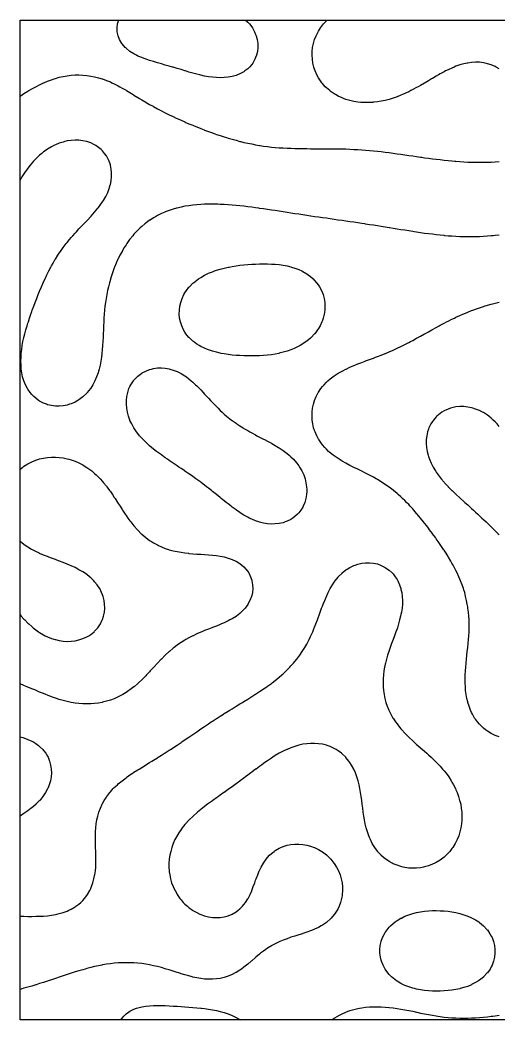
# Model space of a CAD drawing. Header units: metres. Extents: x 0 to 255, y 0 to 255.
# Drawn here: x 0 to 122, y 0 to 255 of the extents above; entities that cross this region are included whole.
import ezdxf

# ---------------------------------------------------------------- set-up
doc = ezdxf.new("R2010")
doc.units = ezdxf.units.M

msp = doc.modelspace()

# ---------------------------------------------------------------- linework, layer by layer
for points in [[(57.42, 255), (58, 254.44), (58.4, 254), (59, 253.22), (59.16, 253), (59.7, 252), (60, 251.31), (60.13, 251), (60.4, 250), (60.53, 249), (60.55, 248), (60.46, 247), (60.23, 246), (60, 245.42), (59.82, 245), (59.27, 244), (59, 243.64), (58.45, 243), (58, 242.57), (57.28, 242), (57, 241.8), (56, 241.27), (55.36, 241), (55, 240.85), (54, 240.57), (53, 240.4), (52, 240.31), (51, 240.28), (50, 240.32), (49, 240.4), (48, 240.53), (47, 240.71), (46, 240.93), (45.77, 241), (45, 241.21), (44, 241.47), (43, 241.74), (42.17, 242), (42, 242.06), (41, 242.36), (40, 242.64), (39, 242.94), (38.82, 243), (38, 243.25), (37, 243.52), (36, 243.79), (35.33, 244), (35, 244.1), (34, 244.39), (33, 244.68), (32.09, 245), (32, 245.03), (31, 245.41), (30, 245.82), (29.66, 246), (29, 246.36), (28, 246.98), (27.97, 247), (27, 247.79), (26.78, 248), (26, 248.93), (25.94, 249), (25.37, 250), (25, 250.96), (24.98, 251), (24.76, 252), (24.72, 253), (24.84, 254), (25, 254.51), (25.16, 255)], [(0, 0), (0, 255), (255, 255), (255, 0), (0, 0)], [(122, 242.57), (121.26, 243), (121, 243.15), (120, 243.56), (119, 243.86), (118.41, 244), (118, 244.09), (117, 244.21), (116, 244.24), (115, 244.18), (114, 244.03), (113.89, 244), (113, 243.8), (112, 243.53), (111, 243.2), (110.55, 243), (110, 242.76), (109, 242.32), (108.38, 242), (108, 241.8), (107, 241.27), (106.54, 241), (106, 240.68), (105, 240.11), (104.82, 240), (104, 239.51), (103.15, 239), (103, 238.91), (102, 238.34), (101.41, 238), (101, 237.76), (100, 237.25), (99.54, 237), (99, 236.72), (98, 236.27), (97.42, 236), (97, 235.81), (96, 235.43), (95, 235.08), (94.76, 235), (94, 234.75), (93, 234.51), (92, 234.31), (91, 234.14), (90, 234.02), (89.8, 234), (89, 233.94), (88, 233.93), (87, 233.98), (86.8, 234), (86, 234.09), (85, 234.26), (84, 234.47), (83, 234.75), (82.37, 235), (82, 235.15), (81, 235.61), (80.31, 236), (80, 236.19), (79, 236.87), (78.85, 237), (78, 237.74), (77.73, 238), (77, 238.82), (76.85, 239), (76.17, 240), (76, 240.27), (75.59, 241), (75.17, 242), (75, 242.45), (74.81, 243), (74.58, 244), (74.44, 245), (74.39, 246), (74.41, 247), (74.51, 248), (74.7, 249), (75, 249.99), (75, 250), (75.4, 251), (75.88, 252), (76, 252.19), (76.51, 253), (77, 253.65), (77.29, 254), (78, 254.78), (78.23, 255)], [(0, 235.62), (0.59, 236), (1, 236.26), (2, 236.85), (2.24, 237), (3, 237.45), (4, 237.99), (4.01, 238), (5, 238.5), (6, 238.97), (6.06, 239), (7, 239.4), (8, 239.76), (8.68, 240), (9, 240.11), (10, 240.39), (11, 240.6), (12, 240.77), (13, 240.9), (14, 240.98), (15, 241), (16, 240.96), (17, 240.86), (18, 240.72), (19, 240.53), (20, 240.29), (20.9, 240), (21, 239.97), (22, 239.6), (23, 239.2), (23.4, 239), (24, 238.71), (25, 238.22), (25.38, 238), (26, 237.65), (27, 237.09), (27.14, 237), (28, 236.49), (28.8, 236), (29, 235.87), (30, 235.28), (30.45, 235), (31, 234.66), (32, 234.08), (32.13, 234), (33, 233.49), (33.87, 233), (34, 232.92), (35, 232.39), (35.71, 232), (36, 231.84), (37, 231.34), (37.66, 231), (38, 230.82), (39, 230.36), (39.75, 230), (40, 229.87), (41, 229.43), (41.97, 229), (42, 228.99), (43, 228.55), (44, 228.15), (44.34, 228), (45, 227.72), (46, 227.34), (46.85, 227), (47, 226.94), (48, 226.56), (49, 226.22), (49.58, 226), (50, 225.84), (51, 225.52), (52, 225.21), (52.62, 225), (53, 224.87), (54, 224.58), (55, 224.33), (56, 224.06), (56.22, 224), (57, 223.8), (58, 223.58), (59, 223.39), (60, 223.21), (61, 223.03), (61.14, 223), (62, 222.86), (63, 222.72), (64, 222.61), (65, 222.52), (66, 222.44), (67, 222.38), (68, 222.32), (69, 222.28), (70, 222.25), (71, 222.23), (72, 222.21), (73, 222.2), (74, 222.19), (75, 222.19), (76, 222.19), (77, 222.19), (78, 222.19), (79, 222.19), (80, 222.18), (81, 222.17), (82, 222.15), (83, 222.12), (84, 222.08), (85, 222.02), (85.35, 222), (86, 221.96), (87, 221.89), (88, 221.81), (89, 221.73), (90, 221.64), (91, 221.54), (92, 221.44), (93, 221.33), (94, 221.21), (95, 221.07), (95.44, 221), (96, 220.91), (97, 220.76), (98, 220.62), (99, 220.49), (100, 220.35), (101, 220.21), (102, 220.05), (102.31, 220), (103, 219.89), (104, 219.74), (105, 219.62), (106, 219.5), (107, 219.39), (108, 219.28), (109, 219.17), (110, 219.07), (110.71, 219), (111, 218.97), (112, 218.89), (113, 218.82), (114, 218.77), (115, 218.74), (116, 218.72), (117, 218.72), (118, 218.73), (119, 218.75), (120, 218.79), (121, 218.85), (122, 218.92)], [(122, 200.17), (121, 200.05), (120.51, 200), (120, 199.94), (119, 199.85), (118, 199.78), (117, 199.73), (116, 199.7), (115, 199.68), (114, 199.68), (113, 199.7), (112, 199.73), (111, 199.77), (110, 199.84), (109, 199.92), (108.19, 200), (108, 200.02), (107, 200.13), (106, 200.24), (105, 200.36), (104, 200.48), (103, 200.6), (102, 200.74), (101, 200.89), (100.35, 201), (100, 201.06), (99, 201.23), (98, 201.38), (97, 201.53), (96, 201.68), (95, 201.84), (94.12, 202), (94, 202.02), (93, 202.2), (92, 202.36), (91, 202.5), (90, 202.65), (89, 202.8), (88, 202.96), (87.8, 203), (87, 203.13), (86, 203.29), (85, 203.42), (84, 203.56), (83, 203.69), (82, 203.84), (81, 203.99), (80.97, 204), (80, 204.15), (79, 204.3), (78, 204.43), (77, 204.56), (76, 204.7), (75, 204.85), (74.07, 205), (74, 205.01), (73, 205.18), (72, 205.33), (71, 205.47), (70, 205.61), (69, 205.76), (68, 205.92), (67.53, 206), (67, 206.09), (66, 206.25), (65, 206.4), (64, 206.54), (63, 206.67), (62, 206.82), (61, 206.97), (60.83, 207), (60, 207.13), (59, 207.26), (58, 207.38), (57, 207.49), (56, 207.59), (55, 207.68), (54, 207.77), (53, 207.85), (52, 207.92), (51, 207.98), (50.39, 208), (50, 208.02), (49, 208.03), (48, 208.03), (47, 208), (46.99, 208), (46, 207.94), (45, 207.86), (44, 207.76), (43, 207.64), (42, 207.49), (41, 207.3), (40, 207.06), (39.82, 207), (39, 206.76), (38, 206.45), (37, 206.08), (36.84, 206), (36, 205.63), (35, 205.15), (34.74, 205), (34, 204.57), (33.1, 204), (33, 203.93), (32, 203.21), (31.74, 203), (31, 202.38), (30.59, 202), (30, 201.43), (29.58, 201), (29, 200.35), (28.7, 200), (28, 199.12), (27.91, 199), (27.21, 198), (27, 197.69), (26.55, 197), (26, 196.05), (25.97, 196), (25.44, 195), (25, 194.12), (24.94, 194), (24.49, 193), (24.09, 192), (24, 191.79), (23.69, 191), (23.37, 190), (23.05, 189), (23, 188.83), (22.75, 188), (22.51, 187), (22.3, 186), (22.1, 185), (22, 184.51), (21.9, 184), (21.74, 183), (21.62, 182), (21.52, 181), (21.44, 180), (21.37, 179), (21.31, 178), (21.26, 177), (21.22, 176), (21.17, 175), (21.13, 174), (21.07, 173), (21.01, 172), (21, 171.92), (20.92, 171), (20.83, 170), (20.71, 169), (20.57, 168), (20.4, 167), (20.17, 166), (20, 165.45), (19.86, 165), (19.51, 164), (19.09, 163), (19, 162.83), (18.55, 162), (18, 161.13), (17.91, 161), (17.13, 160), (17, 159.86), (16.12, 159), (16, 158.9), (15, 158.16), (14.75, 158), (14, 157.57), (13, 157.15), (12.57, 157), (12, 156.81), (11, 156.61), (10, 156.53), (9, 156.54), (8, 156.66), (7, 156.91), (6.78, 157), (6, 157.3), (5, 157.81), (4.72, 158), (4, 158.53), (3.48, 159), (3, 159.5), (2.58, 160), (2, 160.84), (1.89, 161), (1.39, 162), (1, 162.95), (0.98, 163), (0.67, 164), (0.46, 165), (0.33, 166), (0.25, 167), (0.23, 168), (0.25, 169), (0.32, 170), (0.43, 171), (0.57, 172), (0.75, 173), (0.98, 174), (1, 174.06), (1.25, 175), (1.5, 176), (1.78, 177), (2, 177.66), (2.12, 178), (2.44, 179), (2.76, 180), (3, 180.65), (3.13, 181), (3.49, 182), (3.85, 183), (4, 183.37), (4.25, 184), (4.63, 185), (5, 185.89), (5.05, 186), (5.47, 187), (5.89, 188), (6, 188.23), (6.36, 189), (6.81, 190), (7, 190.36), (7.33, 191), (7.84, 192), (8, 192.28), (8.41, 193), (8.99, 194), (9, 194.01), (9.61, 195), (10, 195.57), (10.3, 196), (11, 197), (11, 197), (11.76, 198), (12, 198.3), (12.57, 199), (13, 199.5), (13.44, 200), (14, 200.63), (14.34, 201), (15, 201.71), (15.27, 202), (16, 202.76), (16.23, 203), (17, 203.81), (17.18, 204), (18, 204.88), (18.11, 205), (19, 206), (19, 206), (19.82, 207), (20, 207.22), (20.58, 208), (21, 208.61), (21.26, 209), (21.82, 210), (22, 210.35), (22.32, 211), (22.68, 212), (22.99, 213), (23, 213.06), (23.21, 214), (23.31, 215), (23.32, 216), (23.23, 217), (23.01, 218), (23, 218.03), (22.67, 219), (22.22, 220), (22, 220.35), (21.55, 221), (21, 221.64), (20.63, 222), (20, 222.53), (19.31, 223), (19, 223.19), (18, 223.65), (17, 223.99), (16.95, 224), (16, 224.23), (15, 224.34), (14, 224.36), (13, 224.3), (12, 224.15), (11.41, 224), (11, 223.89), (10, 223.58), (9, 223.19), (8.64, 223), (8, 222.66), (7, 222.08), (6.89, 222), (6, 221.37), (5.54, 221), (5, 220.54), (4.42, 220), (4, 219.59), (3.45, 219), (3, 218.49), (2.59, 218), (2, 217.24), (1.81, 217), (1.13, 216), (1, 215.8), (0.49, 215), (0, 214.17)], [(52, 169.84), (51.26, 170), (51, 170.06), (50, 170.29), (49, 170.55), (48, 170.88), (47.71, 171), (47, 171.3), (46, 171.76), (45.61, 172), (45, 172.38), (44.14, 173), (44, 173.12), (43.06, 174), (43, 174.07), (42.26, 175), (42, 175.39), (41.63, 176), (41.19, 177), (41, 177.55), (40.85, 178), (40.64, 179), (40.56, 180), (40.57, 181), (40.69, 182), (40.92, 183), (41, 183.21), (41.28, 184), (41.73, 185), (42, 185.44), (42.36, 186), (43, 186.83), (43.15, 187), (44, 187.86), (44.16, 188), (45, 188.68), (45.45, 189), (46, 189.37), (47, 189.92), (47.15, 190), (48, 190.41), (49, 190.8), (49.52, 191), (50, 191.18), (51, 191.47), (52, 191.71), (53, 191.95), (53.24, 192), (54, 192.16), (55, 192.33), (56, 192.46), (57, 192.56), (58, 192.65), (59, 192.73), (60, 192.78), (61, 192.82), (62, 192.83), (63, 192.82), (64, 192.78), (65, 192.71), (66, 192.61), (67, 192.48), (68, 192.29), (69, 192.04), (69.11, 192), (70, 191.71), (71, 191.35), (71.73, 191), (72, 190.86), (73, 190.29), (73.41, 190), (74, 189.55), (74.62, 189), (75, 188.61), (75.53, 188), (76, 187.36), (76.24, 187), (76.75, 186), (77, 185.41), (77.17, 185), (77.43, 184), (77.58, 183), (77.63, 182), (77.59, 181), (77.46, 180), (77.23, 179), (77, 178.38), (76.85, 178), (76.4, 177), (76, 176.33), (75.79, 176), (75.05, 175), (75, 174.95), (74.1, 174), (74, 173.9), (73, 173.08), (72.9, 173), (72, 172.39), (71.35, 172), (71, 171.79), (70, 171.33), (69.24, 171), (69, 170.9), (68, 170.55), (67, 170.28), (66, 170.03), (65.87, 170), (65, 169.81), (64, 169.65), (63, 169.54), (62, 169.45), (61, 169.39), (60, 169.35), (59, 169.34), (58, 169.34), (57, 169.37), (56, 169.42), (55, 169.48), (54, 169.57), (53, 169.69), (52, 169.84)], [(122, 72.19), (121, 72.56), (120.11, 73), (120, 73.06), (119, 73.66), (118.55, 74), (118, 74.45), (117.4, 75), (117, 75.42), (116.5, 76), (116, 76.67), (115.77, 77), (115.2, 78), (115, 78.39), (114.7, 79), (114.34, 80), (114.02, 81), (114, 81.09), (113.76, 82), (113.59, 83), (113.47, 84), (113.4, 85), (113.36, 86), (113.36, 87), (113.38, 88), (113.43, 89), (113.5, 90), (113.58, 91), (113.67, 92), (113.78, 93), (113.89, 94), (114, 94.87), (114.02, 95), (114.13, 96), (114.22, 97), (114.29, 98), (114.34, 99), (114.37, 100), (114.37, 101), (114.35, 102), (114.29, 103), (114.2, 104), (114.07, 105), (114, 105.38), (113.89, 106), (113.7, 107), (113.48, 108), (113.23, 109), (113, 109.7), (112.9, 110), (112.56, 111), (112.19, 112), (112, 112.44), (111.75, 113), (111.31, 114), (111, 114.62), (110.8, 115), (110.29, 116), (110, 116.5), (109.71, 117), (109.13, 118), (109, 118.2), (108.5, 119), (108, 119.77), (107.84, 120), (107.19, 121), (107, 121.26), (106.49, 122), (106, 122.68), (105.77, 123), (105.05, 124), (105, 124.07), (104.31, 125), (104, 125.41), (103.55, 126), (103, 126.7), (102.76, 127), (102, 127.96), (101.97, 128), (101.15, 129), (101, 129.18), (100.29, 130), (100, 130.33), (99.39, 131), (99, 131.42), (98.44, 132), (98, 132.44), (97.42, 133), (97, 133.4), (96.33, 134), (96, 134.29), (95.13, 135), (95, 135.11), (94, 135.85), (93.8, 136), (93, 136.56), (92.33, 137), (92, 137.22), (91, 137.8), (90.67, 138), (90, 138.39), (89, 138.91), (88.84, 139), (88, 139.44), (87, 139.93), (86.86, 140), (86, 140.43), (85, 140.91), (84.84, 141), (84, 141.43), (83, 141.96), (82.93, 142), (82, 142.53), (81.24, 143), (81, 143.16), (80, 143.83), (79.78, 144), (79, 144.63), (78.58, 145), (78, 145.56), (77.58, 146), (77, 146.69), (76.75, 147), (76.09, 148), (76, 148.15), (75.54, 149), (75.12, 150), (75, 150.33), (74.77, 151), (74.54, 152), (74.41, 153), (74.36, 154), (74.39, 155), (74.49, 156), (74.69, 157), (75, 157.99), (75, 158), (75.42, 159), (75.93, 160), (76, 160.11), (76.59, 161), (77, 161.52), (77.41, 162), (78, 162.62), (78.41, 163), (79, 163.51), (79.63, 164), (80, 164.27), (81, 164.91), (81.15, 165), (82, 165.48), (83, 165.99), (83.01, 166), (84, 166.46), (85, 166.88), (85.28, 167), (86, 167.3), (87, 167.67), (87.85, 168), (88, 168.06), (89, 168.43), (90, 168.79), (90.52, 169), (91, 169.19), (92, 169.57), (93, 169.97), (93.05, 170), (94, 170.4), (95, 170.82), (95.36, 171), (96, 171.3), (97, 171.76), (97.47, 172), (98, 172.28), (99, 172.77), (99.43, 173), (100, 173.31), (101, 173.84), (101.28, 174), (102, 174.4), (103, 174.95), (103.09, 175), (104, 175.51), (104.87, 176), (105, 176.07), (106, 176.61), (106.7, 177), (107, 177.17), (108, 177.68), (108.59, 178), (109, 178.22), (110, 178.7), (110.61, 179), (111, 179.2), (112, 179.64), (112.8, 180), (113, 180.09), (114, 180.5), (115, 180.89), (115.28, 181), (116, 181.28), (117, 181.61), (118, 181.95), (118.15, 182), (119, 182.28), (120, 182.55), (121, 182.82), (121.67, 183), (122, 183.09)], [(61, 126.93), (60.81, 127), (60, 127.28), (59, 127.67), (58.35, 128), (58, 128.19), (57, 128.73), (56.58, 129), (56, 129.38), (55.1, 130), (55, 130.07), (54, 130.8), (53.75, 131), (53, 131.58), (52.48, 132), (52, 132.39), (51.25, 133), (51, 133.2), (50.01, 134), (50, 134.01), (49, 134.8), (48.76, 135), (48, 135.6), (47.49, 136), (47, 136.38), (46.18, 137), (46, 137.14), (45, 137.85), (44.8, 138), (44, 138.57), (43.4, 139), (43, 139.29), (42, 139.96), (41.95, 140), (41, 140.64), (40.47, 141), (40, 141.33), (39, 141.99), (38.99, 142), (38, 142.66), (37.52, 143), (37, 143.37), (36.1, 144), (36, 144.08), (35, 144.8), (34.75, 145), (34, 145.59), (33.5, 146), (33, 146.43), (32.37, 147), (32, 147.35), (31.35, 148), (31, 148.37), (30.44, 149), (30, 149.54), (29.65, 150), (29, 150.97), (28.98, 151), (28.43, 152), (28, 152.91), (27.96, 153), (27.59, 154), (27.34, 155), (27.18, 156), (27.09, 157), (27.1, 158), (27.22, 159), (27.42, 160), (27.74, 161), (28, 161.53), (28.24, 162), (28.88, 163), (29, 163.14), (29.79, 164), (30, 164.2), (31, 164.94), (31.09, 165), (32, 165.49), (33, 165.87), (33.47, 166), (34, 166.15), (35, 166.29), (36, 166.31), (37, 166.24), (38, 166.04), (38.14, 166), (39, 165.74), (40, 165.37), (40.73, 165), (41, 164.85), (42, 164.25), (42.35, 164), (43, 163.51), (43.61, 163), (44, 162.66), (44.71, 162), (45, 161.71), (45.7, 161), (46, 160.69), (46.65, 160), (47, 159.62), (47.57, 159), (48, 158.53), (48.49, 158), (49, 157.45), (49.43, 157), (50, 156.42), (50.42, 156), (51, 155.44), (51.47, 155), (52, 154.52), (52.61, 154), (53, 153.67), (53.85, 153), (54, 152.89), (55, 152.18), (55.25, 152), (56, 151.5), (56.78, 151), (57, 150.86), (58, 150.29), (58.49, 150), (59, 149.71), (60, 149.19), (60.34, 149), (61, 148.65), (62, 148.15), (62.26, 148), (63, 147.6), (64, 147.08), (64.13, 147), (65, 146.5), (65.82, 146), (66, 145.88), (67, 145.23), (67.31, 145), (68, 144.47), (68.56, 144), (69, 143.6), (69.6, 143), (70, 142.57), (70.48, 142), (71, 141.29), (71.2, 141), (71.76, 140), (72, 139.52), (72.24, 139), (72.57, 138), (72.81, 137), (72.96, 136), (73, 135.26), (73.01, 135), (73, 134.77), (72.95, 134), (72.79, 133), (72.52, 132), (72.12, 131), (72, 130.8), (71.52, 130), (71, 129.34), (70.69, 129), (70, 128.37), (69.51, 128), (69, 127.66), (68, 127.18), (67.53, 127), (67, 126.8), (66, 126.58), (65, 126.48), (64, 126.46), (63, 126.53), (62, 126.68), (61, 126.93)], [(122, 151.35), (121.46, 152), (121, 152.5), (120.51, 153), (120, 153.46), (119.34, 154), (119, 154.26), (118, 154.88), (117.8, 155), (117, 155.41), (116, 155.79), (115.34, 156), (115, 156.11), (114, 156.31), (113, 156.41), (112, 156.41), (111, 156.32), (110, 156.12), (109.66, 156), (109, 155.78), (108, 155.34), (107.44, 155), (107, 154.7), (106.16, 154), (106, 153.85), (105.27, 153), (105, 152.63), (104.6, 152), (104.14, 151), (104, 150.63), (103.78, 150), (103.56, 149), (103.46, 148), (103.44, 147), (103.51, 146), (103.65, 145), (103.9, 144), (104, 143.73), (104.26, 143), (104.66, 142), (105, 141.34), (105.19, 141), (105.77, 140), (106, 139.66), (106.47, 139), (107, 138.31), (107.25, 138), (108, 137.12), (108.11, 137), (109, 136.04), (109.04, 136), (110, 135.03), (110.03, 135), (111, 134.08), (111.08, 134), (112, 133.15), (112.16, 133), (113, 132.24), (113.26, 132), (114, 131.33), (114.36, 131), (115, 130.42), (115.45, 130), (116, 129.5), (116.54, 129), (117, 128.57), (117.61, 128), (118, 127.63), (118.66, 127), (119, 126.68), (119.71, 126), (120, 125.72), (120.74, 125), (121, 124.75), (121.77, 124), (122, 123.77)], [(0, 140.47), (0.68, 141), (1, 141.24), (2, 141.84), (2.29, 142), (3, 142.36), (4, 142.74), (4.79, 143), (5, 143.07), (6, 143.31), (7, 143.45), (8, 143.52), (9, 143.53), (10, 143.47), (11, 143.35), (12, 143.14), (12.47, 143), (13, 142.84), (14, 142.5), (15, 142.06), (15.12, 142), (16, 141.53), (16.87, 141), (17, 140.91), (18, 140.2), (18.25, 140), (19, 139.37), (19.4, 139), (20, 138.41), (20.4, 138), (21, 137.33), (21.29, 137), (22, 136.11), (22.09, 136), (22.81, 135), (23, 134.74), (23.52, 134), (24, 133.28), (24.19, 133), (24.82, 132), (25, 131.73), (25.47, 131), (26, 130.18), (26.12, 130), (26.76, 129), (27, 128.67), (27.47, 128), (28, 127.27), (28.21, 127), (29, 126), (29, 126), (29.88, 125), (30, 124.88), (30.88, 124), (31, 123.89), (32, 123.05), (32.06, 123), (33, 122.31), (33.46, 122), (34, 121.66), (35, 121.13), (35.25, 121), (36, 120.64), (37, 120.27), (37.77, 120), (38, 119.92), (39, 119.64), (40, 119.43), (41, 119.26), (42, 119.12), (42.92, 119), (43, 118.99), (44, 118.89), (45, 118.81), (46, 118.75), (47, 118.68), (48, 118.62), (49, 118.54), (50, 118.44), (51, 118.29), (52, 118.08), (52.27, 118), (53, 117.79), (54, 117.45), (54.97, 117), (55, 116.99), (56, 116.38), (56.49, 116), (57, 115.55), (57.52, 115), (58, 114.37), (58.25, 114), (58.72, 113), (59, 112.18), (59.06, 112), (59.24, 111), (59.28, 110), (59.18, 109), (59, 108.28), (58.93, 108), (58.56, 107), (58.03, 106), (58, 105.95), (57.31, 105), (57, 104.65), (56.35, 104), (56, 103.69), (55.1, 103), (55, 102.92), (54, 102.31), (53.45, 102), (53, 101.75), (52, 101.3), (51.34, 101), (51, 100.84), (50, 100.46), (49, 100.07), (48.82, 100), (48, 99.67), (47, 99.3), (46.29, 99), (46, 98.87), (45, 98.45), (44.05, 98), (44, 97.98), (43, 97.46), (42.18, 97), (42, 96.89), (41, 96.28), (40.61, 96), (40, 95.57), (39.26, 95), (39, 94.79), (38.05, 94), (38, 93.95), (37, 93.04), (36.96, 93), (36, 92.04), (35.96, 92), (35.01, 91), (35, 90.99), (34.09, 90), (34, 89.91), (33.17, 89), (33, 88.82), (32.23, 88), (32, 87.76), (31.25, 87), (31, 86.75), (30.2, 86), (30, 85.82), (29.04, 85), (29, 84.96), (28, 84.21), (27.71, 84), (27, 83.52), (26.15, 83), (26, 82.91), (25, 82.4), (24.12, 82), (24, 81.94), (23, 81.57), (22, 81.28), (21, 81.02), (20.91, 81), (20, 80.81), (19, 80.68), (18, 80.61), (17, 80.59), (16, 80.62), (15, 80.69), (14, 80.81), (13.01, 81), (13, 81), (12, 81.23), (11, 81.47), (10, 81.75), (9.26, 82), (9, 82.09), (8, 82.44), (7, 82.81), (6.55, 83), (6, 83.24), (5, 83.63), (4.14, 84), (4, 84.07), (3, 84.48), (2, 84.89), (1.75, 85), (1, 85.32), (0, 85.69)], [(0, 103.35), (0.31, 103), (1, 102.24), (1.22, 102), (2, 101.22), (2.23, 101), (3, 100.3), (3.36, 100), (4, 99.49), (4.69, 99), (5, 98.79), (6, 98.21), (6.4, 98), (7, 97.7), (8, 97.32), (8.97, 97), (9, 96.99), (10, 96.75), (11, 96.61), (12, 96.55), (13, 96.58), (14, 96.69), (15, 96.91), (15.27, 97), (16, 97.25), (17, 97.68), (17.54, 98), (18, 98.3), (18.87, 99), (19, 99.12), (19.79, 100), (20, 100.28), (20.47, 101), (20.94, 102), (21, 102.15), (21.29, 103), (21.48, 104), (21.56, 105), (21.54, 106), (21.41, 107), (21.16, 108), (21, 108.41), (20.77, 109), (20.28, 110), (20, 110.44), (19.61, 111), (19, 111.75), (18.77, 112), (18, 112.75), (17.71, 113), (17, 113.57), (16.39, 114), (16, 114.26), (15, 114.83), (14.7, 115), (14, 115.37), (13, 115.81), (12.58, 116), (12, 116.26), (11, 116.63), (10.05, 117), (10, 117.02), (9, 117.39), (8, 117.74), (7.36, 118), (7, 118.15), (6, 118.54), (5, 118.96), (4.93, 119), (4, 119.44), (3, 119.95), (2.92, 120), (2, 120.55), (1.33, 121), (1, 121.24), (0.03, 122), (0, 122.02)], [(0, 26.46), (1, 26.45), (2, 26.43), (3, 26.43), (4, 26.44), (5, 26.46), (6, 26.51), (7, 26.59), (8, 26.72), (9, 26.89), (9.41, 27), (10, 27.15), (11, 27.43), (12, 27.79), (12.44, 28), (13, 28.28), (14, 28.84), (14.22, 29), (15, 29.58), (15.48, 30), (16, 30.51), (16.44, 31), (17, 31.74), (17.19, 32), (17.75, 33), (18, 33.51), (18.23, 34), (18.57, 35), (18.83, 36), (19, 36.81), (19.04, 37), (19.19, 38), (19.27, 39), (19.31, 40), (19.32, 41), (19.3, 42), (19.27, 43), (19.24, 44), (19.21, 45), (19.19, 46), (19.19, 47), (19.23, 48), (19.3, 49), (19.4, 50), (19.56, 51), (19.78, 52), (20, 52.7), (20.1, 53), (20.46, 54), (20.9, 55), (21, 55.17), (21.46, 56), (22, 56.84), (22.11, 57), (22.86, 58), (23, 58.16), (23.76, 59), (24, 59.25), (24.79, 60), (25, 60.19), (25.98, 61), (26, 61.02), (27, 61.77), (27.32, 62), (28, 62.48), (28.77, 63), (29, 63.16), (30, 63.78), (30.34, 64), (31, 64.42), (31.95, 65), (32, 65.03), (33, 65.63), (33.59, 66), (34, 66.26), (35, 66.86), (35.21, 67), (36, 67.5), (36.78, 68), (37, 68.14), (38, 68.77), (38.34, 69), (39, 69.44), (39.84, 70), (40, 70.11), (41, 70.77), (41.32, 71), (42, 71.46), (42.78, 72), (43, 72.16), (44, 72.82), (44.25, 73), (45, 73.52), (45.7, 74), (46, 74.21), (47, 74.87), (47.19, 75), (48, 75.54), (48.68, 76), (49, 76.21), (50, 76.85), (50.23, 77), (51, 77.5), (51.78, 78), (52, 78.14), (53, 78.75), (53.39, 79), (54, 79.39), (55, 80), (55, 80), (56, 80.61), (56.63, 81), (57, 81.24), (58, 81.84), (58.25, 82), (59, 82.47), (59.83, 83), (60, 83.11), (61, 83.74), (61.37, 84), (62, 84.43), (62.83, 85), (63, 85.13), (64, 85.84), (64.21, 86), (65, 86.61), (65.48, 87), (66, 87.43), (66.65, 88), (67, 88.31), (67.73, 89), (68, 89.26), (68.72, 90), (69, 90.3), (69.62, 91), (70, 91.44), (70.45, 92), (71, 92.72), (71.21, 93), (71.87, 94), (72, 94.19), (72.5, 95), (73, 95.86), (73.08, 96), (73.59, 97), (74, 97.83), (74.09, 98), (74.53, 99), (74.94, 100), (75, 100.14), (75.35, 101), (75.71, 102), (76, 102.77), (76.09, 103), (76.45, 104), (76.8, 105), (77, 105.5), (77.2, 106), (77.58, 107), (78, 107.99), (78, 108), (78.47, 109), (78.98, 110), (79, 110.04), (79.56, 111), (80, 111.66), (80.25, 112), (81, 112.95), (81.05, 113), (82, 113.97), (82.03, 114), (83, 114.77), (83.34, 115), (84, 115.41), (85, 115.88), (85.31, 116), (86, 116.26), (87, 116.48), (88, 116.59), (89, 116.59), (90, 116.5), (91, 116.29), (91.79, 116), (92, 115.92), (93, 115.42), (93.61, 115), (94, 114.7), (94.75, 114), (95, 113.73), (95.57, 113), (96, 112.31), (96.19, 112), (96.62, 111), (96.94, 110), (97, 109.77), (97.19, 109), (97.32, 108), (97.38, 107), (97.36, 106), (97.28, 105), (97.14, 104), (97, 103.37), (96.92, 103), (96.67, 102), (96.41, 101), (96.09, 100), (96, 99.76), (95.72, 99), (95.38, 98), (95, 97), (95, 97), (94.62, 96), (94.28, 95), (94, 94.24), (93.91, 94), (93.59, 93), (93.32, 92), (93.06, 91), (93, 90.76), (92.82, 90), (92.65, 89), (92.54, 88), (92.47, 87), (92.45, 86), (92.48, 85), (92.55, 84), (92.69, 83), (92.9, 82), (93, 81.66), (93.19, 81), (93.51, 80), (93.92, 79), (94, 78.84), (94.41, 78), (94.97, 77), (95, 76.96), (95.62, 76), (96, 75.48), (96.37, 75), (97, 74.23), (97.2, 74), (98, 73.13), (98.12, 73), (99, 72.12), (99.13, 72), (100, 71.18), (100.2, 71), (101, 70.28), (101.32, 70), (102, 69.4), (102.46, 69), (103, 68.53), (103.59, 68), (104, 67.63), (104.69, 67), (105, 66.71), (105.74, 66), (106, 65.74), (106.71, 65), (107, 64.69), (107.61, 64), (108, 63.53), (108.43, 63), (109, 62.23), (109.17, 62), (109.8, 61), (110, 60.67), (110.39, 60), (110.87, 59), (111, 58.72), (111.32, 58), (111.66, 57), (111.95, 56), (112, 55.83), (112.21, 55), (112.37, 54), (112.47, 53), (112.51, 52), (112.49, 51), (112.41, 50), (112.26, 49), (112.02, 48), (112, 47.94), (111.7, 47), (111.33, 46), (111, 45.35), (110.81, 45), (110.22, 44), (110, 43.7), (109.45, 43), (109, 42.5), (108.5, 42), (108, 41.55), (107.29, 41), (107, 40.79), (106, 40.2), (105.62, 40), (105, 39.7), (104, 39.34), (103, 39.06), (102.74, 39), (102, 38.84), (101, 38.73), (100, 38.7), (99, 38.75), (98, 38.89), (97.56, 39), (97, 39.14), (96, 39.45), (95, 39.86), (94.74, 40), (94, 40.42), (93.14, 41), (93, 41.11), (92, 41.96), (91.96, 42), (91.06, 43), (91, 43.07), (90.33, 44), (90, 44.51), (89.7, 45), (89.23, 46), (89, 46.51), (88.79, 47), (88.46, 48), (88.18, 49), (88, 49.67), (87.91, 50), (87.7, 51), (87.54, 52), (87.41, 53), (87.28, 54), (87.15, 55), (87.01, 56), (87, 56.04), (86.85, 57), (86.7, 58), (86.54, 59), (86.34, 60), (86.09, 61), (86, 61.27), (85.77, 62), (85.42, 63), (85, 63.94), (84.97, 64), (84.44, 65), (84, 65.67), (83.77, 66), (83, 66.95), (82.95, 67), (82, 67.91), (81.9, 68), (81, 68.67), (80.47, 69), (80, 69.27), (79, 69.71), (78.19, 70), (78, 70.07), (77, 70.32), (76, 70.46), (75, 70.53), (74, 70.52), (73, 70.45), (72, 70.31), (71, 70.08), (70.75, 70), (70, 69.77), (69, 69.44), (68, 69.02), (67.97, 69), (67, 68.54), (66, 68), (65.99, 68), (65, 67.42), (64.34, 67), (64, 66.77), (63, 66.11), (62.84, 66), (62, 65.41), (61.45, 65), (61, 64.66), (60.1, 64), (60, 63.92), (59, 63.18), (58.77, 63), (58, 62.42), (57.44, 62), (57, 61.66), (56.1, 61), (56, 60.92), (55, 60.2), (54.73, 60), (54, 59.47), (53.34, 59), (53, 58.75), (52, 58.05), (51.93, 58), (51, 57.35), (50.51, 57), (50, 56.63), (49.11, 56), (49, 55.92), (48, 55.2), (47.73, 55), (47, 54.44), (46.44, 54), (46, 53.65), (45.22, 53), (45, 52.81), (44.09, 52), (44, 51.92), (43.06, 51), (43, 50.93), (42.15, 50), (42, 49.83), (41.33, 49), (41, 48.55), (40.61, 48), (40, 47.02), (39.99, 47), (39.46, 46), (39.01, 45), (39, 44.98), (38.63, 44), (38.36, 43), (38.14, 42), (38, 41.09), (37.98, 41), (37.9, 40), (37.9, 39), (37.97, 38), (38, 37.82), (38.13, 37), (38.34, 36), (38.61, 35), (38.99, 34), (39, 33.99), (39.47, 33), (40, 32.06), (40.04, 32), (40.72, 31), (41, 30.66), (41.57, 30), (42, 29.56), (42.61, 29), (43, 28.67), (43.92, 28), (44, 27.94), (45, 27.37), (45.78, 27), (46, 26.89), (47, 26.54), (48, 26.31), (49, 26.16), (50, 26.11), (51, 26.16), (52, 26.31), (53, 26.57), (54, 26.99), (54.02, 27), (55, 27.57), (55.58, 28), (56, 28.36), (56.63, 29), (57, 29.43), (57.43, 30), (58, 30.9), (58.06, 31), (58.57, 32), (59, 32.97), (59.01, 33), (59.41, 34), (59.76, 35), (60, 35.63), (60.15, 36), (60.52, 37), (60.93, 38), (61, 38.14), (61.42, 39), (61.98, 40), (62, 40.03), (62.67, 41), (63, 41.4), (63.55, 42), (64, 42.43), (64.7, 43), (65, 43.22), (66, 43.8), (66.42, 44), (67, 44.26), (68, 44.56), (69, 44.75), (70, 44.85), (71, 44.86), (72, 44.78), (73, 44.61), (74, 44.36), (74.94, 44), (75, 43.97), (76, 43.49), (76.82, 43), (77, 42.88), (78, 42.13), (78.15, 42), (79, 41.17), (79.16, 41), (79.95, 40), (80, 39.93), (80.59, 39), (81, 38.21), (81.11, 38), (81.5, 37), (81.78, 36), (81.99, 35), (82, 34.91), (82.11, 34), (82.14, 33), (82.06, 32), (82, 31.66), (81.88, 31), (81.62, 30), (81.27, 29), (81, 28.46), (80.75, 28), (80.11, 27), (80, 26.86), (79.27, 26), (79, 25.73), (78.17, 25), (78, 24.87), (77, 24.19), (76.69, 24), (76, 23.61), (75, 23.14), (74.68, 23), (74, 22.71), (73, 22.37), (72, 22.03), (71.92, 22), (71, 21.7), (70, 21.41), (69, 21.09), (68.76, 21), (68, 20.73), (67, 20.37), (66.14, 20), (66, 19.93), (65, 19.46), (64.16, 19), (64, 18.9), (63, 18.29), (62.58, 18), (62, 17.58), (61.25, 17), (61, 16.79), (60.04, 16), (60, 15.96), (59, 15.11), (58.88, 15), (58, 14.26), (57.69, 14), (57, 13.45), (56.39, 13), (56, 12.72), (55, 12.11), (54.8, 12), (54, 11.58), (53, 11.18), (52.49, 11), (52, 10.83), (51, 10.6), (50, 10.46), (49, 10.39), (48, 10.39), (47, 10.45), (46, 10.56), (45, 10.72), (44, 10.95), (43.84, 11), (43, 11.23), (42, 11.5), (41, 11.8), (40.41, 12), (40, 12.14), (39, 12.46), (38, 12.76), (37.25, 13), (37, 13.08), (36, 13.37), (35, 13.61), (34, 13.85), (33.32, 14), (33, 14.07), (32, 14.26), (31, 14.39), (30, 14.49), (29, 14.56), (28, 14.6), (27, 14.61), (26, 14.59), (25, 14.54), (24, 14.46), (23, 14.36), (22, 14.22), (21, 14.03), (20.85, 14), (20, 13.82), (19, 13.6), (18, 13.38), (17, 13.12), (16.61, 13), (16, 12.81), (15, 12.53), (14, 12.24), (13.28, 12), (13, 11.9), (12, 11.58), (11, 11.27), (10.21, 11), (10, 10.92), (9, 10.59), (8, 10.28), (7.19, 10), (7, 9.93), (6, 9.6), (5, 9.31), (4.07, 9), (4, 8.98), (3, 8.66), (2, 8.38), (1, 8.1), (0.68, 8), (0, 7.8)], [(0, 72.21), (0.73, 72), (1, 71.92), (2, 71.57), (3, 71.14), (3.24, 71), (4, 70.54), (4.74, 70), (5, 69.78), (5.79, 69), (6, 68.76), (6.57, 68), (7, 67.26), (7.15, 67), (7.54, 66), (7.8, 65), (7.95, 64), (7.99, 63), (7.91, 62), (7.73, 61), (7.45, 60), (7.05, 59), (7, 58.92), (6.51, 58), (6, 57.24), (5.82, 57), (5.01, 56), (5, 55.99), (4.02, 55), (4, 54.98), (3, 54.13), (2.84, 54), (2, 53.36), (1.5, 53), (1, 52.65), (0, 52.01)], [(101, 7.85), (100.47, 8), (100, 8.13), (99, 8.44), (98, 8.82), (97.65, 9), (97, 9.33), (96, 9.92), (95.89, 10), (95, 10.67), (94.63, 11), (94, 11.64), (93.68, 12), (93, 12.96), (92.97, 13), (92.44, 14), (92.07, 15), (92, 15.23), (91.79, 16), (91.66, 17), (91.65, 18), (91.74, 19), (91.98, 20), (92, 20.06), (92.33, 21), (92.8, 22), (93, 22.31), (93.47, 23), (94, 23.63), (94.35, 24), (95, 24.6), (95.51, 25), (96, 25.36), (97, 25.95), (97.1, 26), (98, 26.44), (99, 26.81), (99.54, 27), (100, 27.16), (101, 27.4), (102, 27.58), (103, 27.72), (104, 27.82), (105, 27.88), (106, 27.89), (107, 27.87), (108, 27.81), (109, 27.71), (110, 27.57), (111, 27.4), (112, 27.17), (112.52, 27), (113, 26.84), (114, 26.5), (115, 26.06), (115.11, 26), (116, 25.52), (116.8, 25), (117, 24.85), (118, 24.04), (118.04, 24), (118.96, 23), (119, 22.95), (119.66, 22), (120, 21.38), (120.2, 21), (120.56, 20), (120.79, 19), (120.91, 18), (120.91, 17), (120.79, 16), (120.57, 15), (120.22, 14), (120, 13.59), (119.68, 13), (119, 12.02), (118.98, 12), (118.05, 11), (118, 10.96), (117, 10.16), (116.77, 10), (116, 9.52), (115, 9.01), (114.99, 9), (114, 8.58), (113, 8.27), (112.07, 8), (112, 7.98), (111, 7.75), (110, 7.59), (109, 7.48), (108, 7.4), (107, 7.36), (106, 7.34), (105, 7.37), (104, 7.42), (103, 7.52), (102, 7.65), (101, 7.85)], [(25.64, 0), (26, 0.5), (26.42, 1), (27, 1.55), (27.6, 2), (28, 2.27), (29, 2.75), (29.66, 3), (30, 3.13), (31, 3.38), (32, 3.54), (33, 3.64), (34, 3.69), (35, 3.7), (36, 3.69), (37, 3.66), (38, 3.61), (39, 3.56), (40, 3.5), (41, 3.44), (42, 3.37), (43, 3.3), (44, 3.22), (45, 3.13), (46, 3.02), (46.18, 3), (47, 2.89), (48, 2.76), (49, 2.6), (50, 2.42), (51, 2.2), (51.65, 2), (52, 1.89), (53, 1.56), (54, 1.17), (54.34, 1), (55, 0.66), (56, 0.09), (56.13, 0)], [(79.41, 0), (80, 0.43), (80.9, 1), (81, 1.06), (82, 1.57), (82.97, 2), (83, 2.02), (84, 2.39), (85, 2.66), (86, 2.9), (86.47, 3), (87, 3.11), (88, 3.25), (89, 3.34), (90, 3.38), (91, 3.39), (92, 3.36), (93, 3.3), (94, 3.21), (95, 3.09), (95.53, 3), (96, 2.93), (97, 2.76), (98, 2.59), (99, 2.42), (100, 2.23), (101, 2), (101.02, 2), (102, 1.78), (103, 1.59), (104, 1.41), (105, 1.24), (106, 1.06), (106.36, 1), (107, 0.89), (108, 0.76), (109, 0.66), (110, 0.58), (111, 0.52), (112, 0.49), (113, 0.48), (114, 0.48), (115, 0.51), (116, 0.55), (117, 0.62), (118, 0.7), (119, 0.81), (120, 0.94), (120.36, 1), (121, 1.1), (122, 1.26)]]:
    msp.add_lwpolyline(points)

doc.saveas('drawing.dxf')
